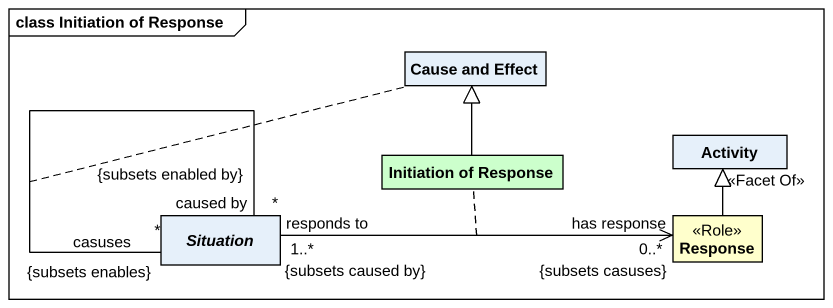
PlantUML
@startuml
mainframe class Initiation of Response
hide circle
hide empty members
class "Cause and Effect" as Cause_and_Effect
class Activity
class "Initiation of Response" as Initiation_of_Response #CCFFCC
abstract class Situation
class Response <<Role>> #FFFFCC
Initiation_of_Response -up-|> Cause_and_Effect
Situation "casuses\n*\n{subsets enables}" -- "caused by\n*\n{subsets enabled by}" Situation
(Situation, Situation) .. Cause_and_Effect
Situation "responds to\n1..*\n{subsets caused by}" -right-> "has response\n0..*\n{subsets casuses}" Response
(Situation, Response) .. Initiation_of_Response
Response -up-|> Activity : <<Facet Of>>
@enduml
